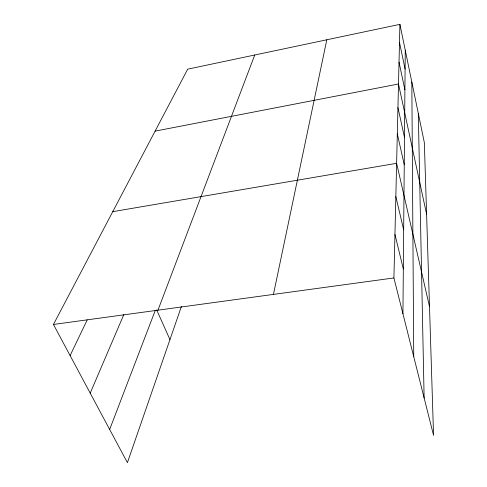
<?xml version="1.0" encoding="UTF-8"?>
<svg xmlns="http://www.w3.org/2000/svg" width="487" height="487" viewBox="0 0 487 487"><rect width="100%" height="100%" fill="white"/><g stroke="black" fill="none" stroke-linecap="round" stroke-linejoin="round"><path stroke-width="0.73" d="M402.932 313.744L405.257 50.222M399.912 24.35L424.347 142.654L433.558 435.378L393.916 277.943L399.912 24.35L187.696 69.16L53.442 324.458L127.417 462.65L181.414 306.463M273.438 294.404L326.814 39.782M157.965 310.176L254.731 55.007M109.66 429.473L155.213 310.566M90.211 393.143L123.844 314.541M70.104 355.589L87.197 319.916M155.109 131.125L398.5 83.995L426.6 214.195M112.759 211.656L396.625 163.303L429.51 306.7M53.442 324.458L393.916 277.943M156.644 309.835L169.951 339.609M394.945 234.448L403.327 268.964M395.84 196.571L403.668 229.834M397.325 133.84L404.247 164.728M397.946 107.566L404.484 137.352M399.017 62.117L404.904 89.839M399.486 42.326L405.087 69.099M418.309 113.422L424.128 397.94M411.825 82.023L413.743 356.679"/></g></svg>
